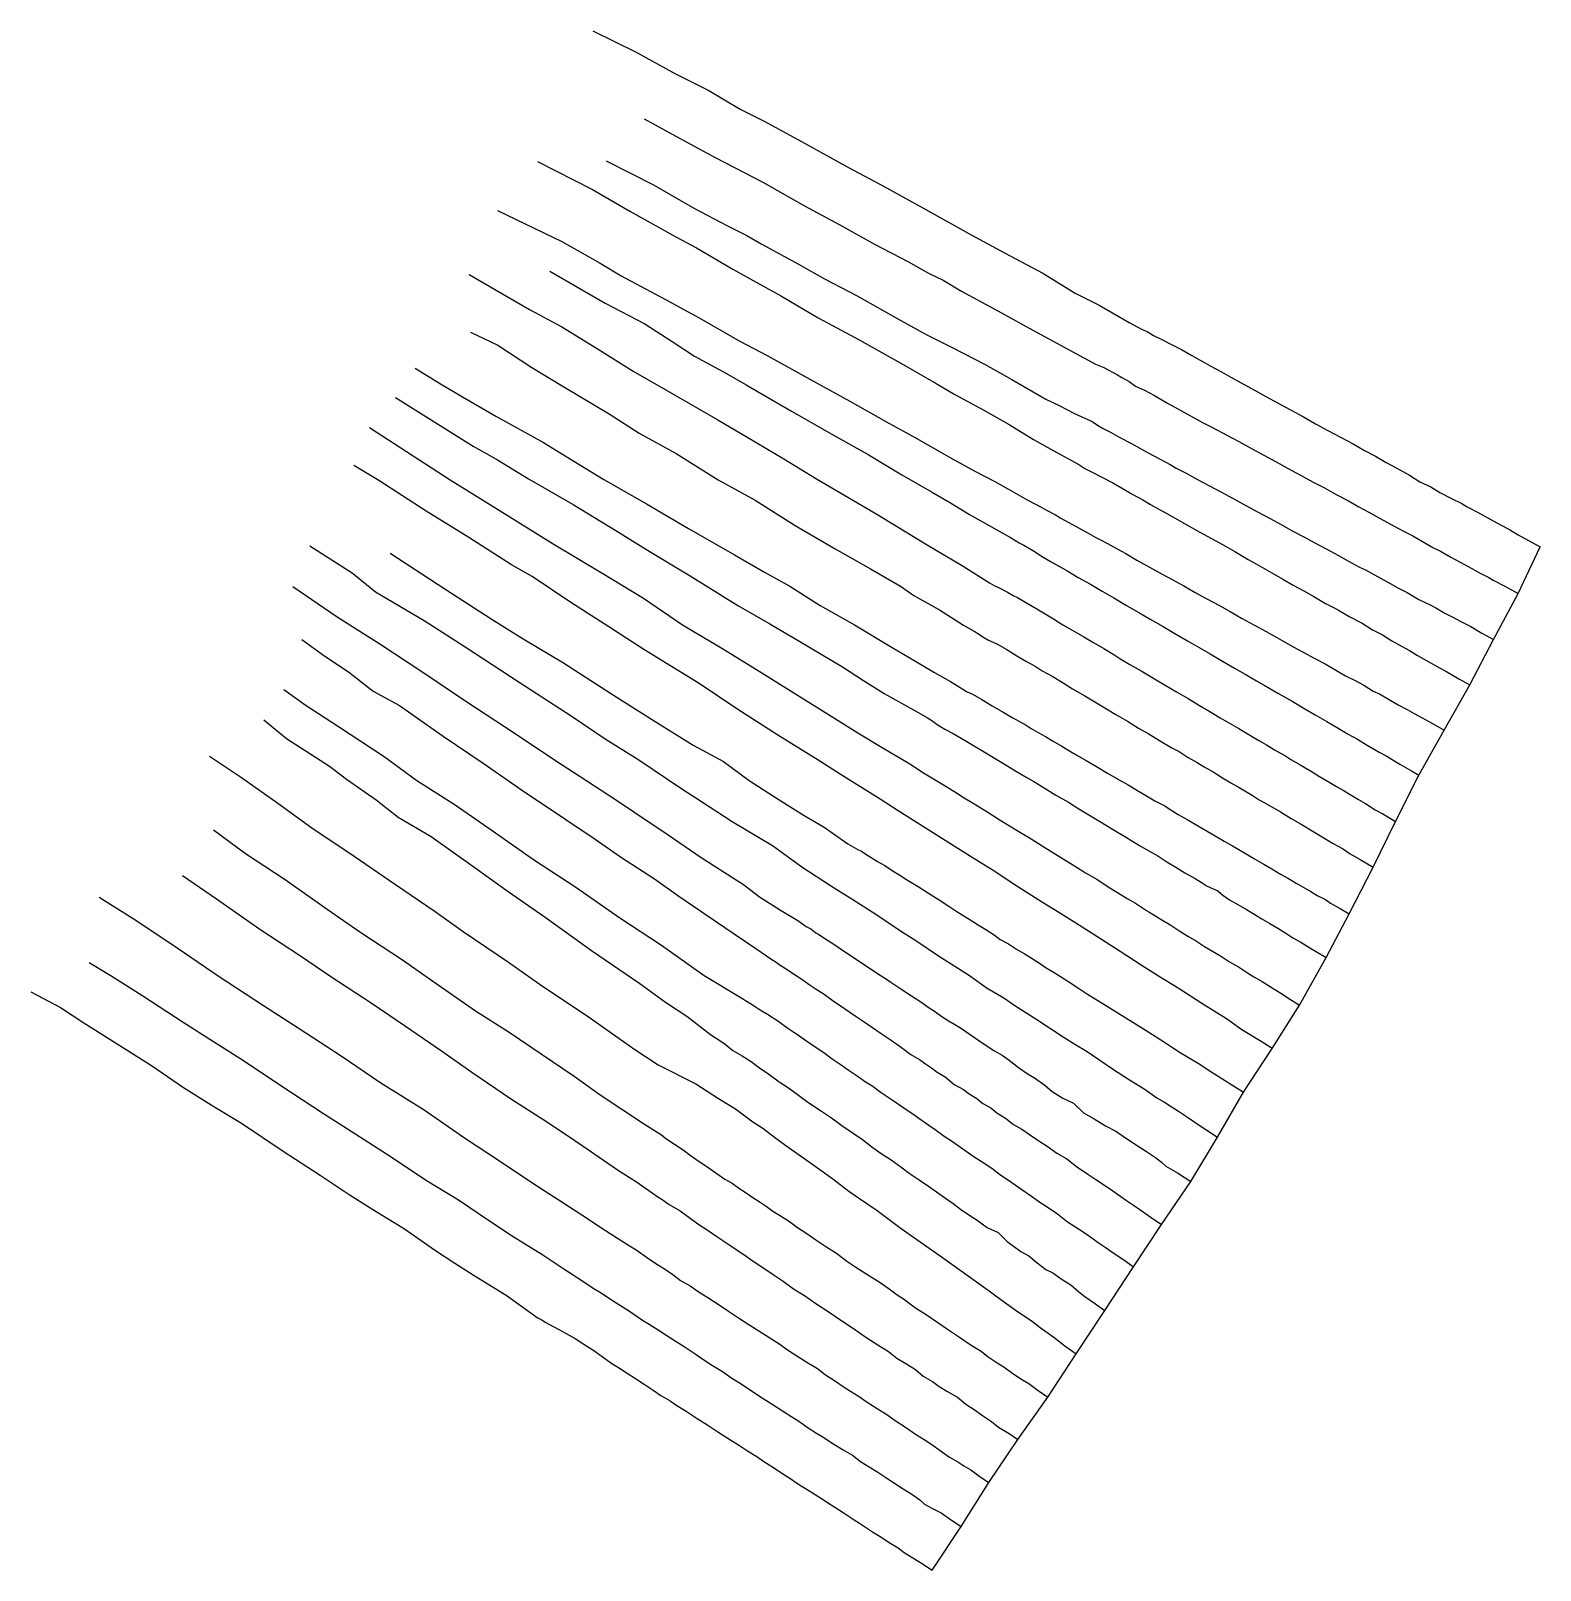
# Model space of a CAD drawing. Extents: x 1826 to 2118, y 1992 to 2289.
import ezdxf

# ---------------------------------------------------------------- set-up
doc = ezdxf.new("R2010")
doc.units = 0
doc.header["$MEASUREMENT"] = 0
doc.layers.add('NATURAL_SPOT_LEVEL', color=7, linetype='CONTINUOUS')

msp = doc.modelspace()

# ---------------------------------------------------------------- linework, layer by layer
at = {"layer": 'NATURAL_SPOT_LEVEL'}
for points in [[(1934.8, 2288.97, 50.13), (1943.19, 2284.86, 50.64), (1950.75, 2280.65, 50.84), (1957.21, 2277.43, 50.84), (1963.22, 2273.87, 51.53), (1968.03, 2271.5, 51.63), (1975.67, 2267.29, 51.04), (1984.15, 2262.61, 52.24), (1990.21, 2259.37, 53.03), (1998.48, 2254.83, 53.54), (2007.81, 2249.61, 54.44), (2014.23, 2246.12, 54.64), (2021.65, 2242.19, 56.23), (2027.9, 2238.34, 58.44), (2032.5, 2236.04, 60.34), (2038.3, 2232.68, 62.03), (2040.82, 2231.36, 62.9), (2041.79, 2230.96, 63.2), (2043.02, 2230.23, 64.65), (2044.45, 2229.51, 65.43), (2046.18, 2228.61, 65.65), (2048.41, 2227.48, 66.16), (2050.37, 2226.33, 66.52), (2052.58, 2225.09, 67), (2053.91, 2224.36, 68.38), (2055.05, 2223.79, 68.88), (2056.1, 2223.22, 69.92), (2057.92, 2222.19, 70.8), (2059.93, 2221.07, 71.8), (2062.47, 2219.67, 72.6), (2064.69, 2218.45, 72.7), (2067.07, 2217.12, 72.66), (2069.56, 2215.81, 72.78), (2071.94, 2214.48, 72.9), (2074.28, 2213.19, 72.92), (2076.64, 2211.9, 73.05), (2079.09, 2210.56, 73.13), (2081.49, 2209.28, 73.35), (2083.73, 2208.03, 74.35), (2085.8, 2206.91, 75.38), (2087.88, 2205.72, 76.33), (2089.95, 2204.6, 77.36), (2092.37, 2203.26, 78.4), (2094.36, 2201.97, 79.41), (2096.52, 2201.02, 79.62), (2098.23, 2199.9, 79.93), (2100.65, 2198.71, 81.34), (2102.47, 2197.79, 82.35), (2103.49, 2197.18, 83.01), (2105.54, 2196.09, 84.1), (2107.26, 2195.14, 85.17), (2109.24, 2194.05, 86.3), (2110.31, 2193.46, 87.14), (2111.89, 2192.64, 88.25), (2113.34, 2191.75, 89.19), (2115.38, 2190.65, 89.21), (2117.61, 2189.44, 89.25)], [(1944.72, 2271.98, 50.84), (1952.27, 2267.87, 51.04), (1958.44, 2264.51, 51.33), (1967.62, 2259.78, 51.14), (1975.68, 2255.24, 52.13), (1982.49, 2251.57, 53.64), (1989.17, 2247.84, 53.04), (1995.72, 2244.42, 53.64), (1999.59, 2242.23, 54.14), (2002.39, 2240.87, 54.34), (2005.82, 2238.81, 54.84), (2013.69, 2234.58, 56.34), (2018.3, 2231.99, 57.44), (2025.07, 2228.36, 60.44), (2031.79, 2224.65, 62.74), (2033.44, 2224, 63.04), (2036.02, 2222.59, 62.8), (2036.91, 2222.1, 63.5), (2038.31, 2221.32, 64.61), (2039.53, 2220.45, 64.41), (2041.24, 2219.63, 65.64), (2043.17, 2218.64, 66.07), (2045.69, 2217.14, 66.6), (2047.72, 2216.07, 67.33), (2052.46, 2213.41, 70.75), (2054.36, 2212.48, 71.56), (2057.14, 2210.96, 72.64), (2059.44, 2209.73, 72.89), (2061.9, 2208.43, 72.91), (2064.28, 2207.13, 72.84), (2066.69, 2205.82, 72.87), (2068.85, 2204.62, 72.89), (2071.39, 2203.23, 72.93), (2073.81, 2201.9, 73.01), (2075.99, 2200.84, 73.26), (2078.25, 2199.54, 73.93), (2080.59, 2198.3, 75.06), (2082.61, 2197.18, 76.16), (2084.53, 2196.09, 77.09), (2086.72, 2194.88, 78.11), (2088.74, 2193.83, 79.34), (2091.26, 2192.44, 79.54), (2093.05, 2191.55, 79.81), (2094.61, 2190.68, 80.42), (2096.92, 2189.33, 81.75), (2098.39, 2188.57, 82.81), (2100.34, 2187.46, 83.76), (2102.16, 2186.46, 84.77), (2104.42, 2185.27, 86.34), (2105.91, 2184.45, 87.53), (2107.73, 2183.49, 88.72), (2108.56, 2182.98, 89.23), (2110.92, 2181.8, 89.24), (2113.34, 2180.45, 89.28)], [(1924.13, 2263.78, 50.64), (1934.74, 2258.39, 51.44), (1941.96, 2254.18, 51.04), (1950.85, 2249.2, 51.84), (1954.83, 2247.11, 51.74), (1961.82, 2242.99, 52.14), (1964.58, 2241.42, 52.73), (1971.2, 2237.81, 53.04), (1978.27, 2233.62, 53.94), (1986.3, 2229.29, 53.74), (1994.69, 2224.62, 55.44), (2001.05, 2220.95, 55.44), (2004.67, 2218.85, 56.94), (2010.23, 2215.82, 58.04), (2015.14, 2213.04, 57.88), (2019.84, 2210.17, 62.24), (2023.74, 2207.96, 62), (2028.56, 2205.3, 63), (2029.39, 2204.79, 63.5), (2029.76, 2204.56, 64.7), (2031.03, 2203.88, 65.39), (2033.01, 2202.9, 65.64), (2035.15, 2201.8, 66.08), (2037.59, 2200.38, 66.51), (2038.91, 2199.58, 66.81), (2040.96, 2198.49, 67.17), (2042.41, 2197.62, 68.99), (2044.04, 2196.69, 71.35), (2045, 2196.16, 72.07), (2047.17, 2194.95, 73.09), (2049.78, 2193.46, 72.83), (2051.95, 2192.25, 72.78), (2054.17, 2191.04, 72.8), (2056.42, 2189.79, 72.87), (2058.72, 2188.51, 72.97), (2061.28, 2186.96, 73.03), (2063.56, 2185.71, 73.09), (2065.85, 2184.39, 73.25), (2067.92, 2183.19, 73.82), (2069.97, 2182.05, 74.77), (2071.99, 2180.92, 75.81), (2073.95, 2179.86, 76.81), (2076.18, 2178.52, 77.83), (2078.13, 2177.51, 78.78), (2078.7, 2177.21, 79.11), (2080.89, 2175.92, 79.21), (2083.26, 2174.7, 79.32), (2085.23, 2173.45, 80.18), (2087.2, 2172.44, 81.38), (2088.97, 2171.33, 82.76), (2090.85, 2170.29, 83.49), (2092.39, 2169.45, 84.37), (2093.93, 2168.46, 85.34), (2096.58, 2166.97, 87.06), (2098.18, 2166.11, 88.23), (2099.42, 2165.46, 89.09), (2101.92, 2163.96, 89.11), (2104.01, 2162.81, 89.1)], [(1937.39, 2263.9, 51.44), (1946.49, 2259.23, 51), (1954.43, 2254.69, 51.84), (1960.81, 2251.34, 52.34), (1964.55, 2249.46, 52.24), (1967.3, 2247.89, 52.46), (1974.07, 2244.19, 53.04), (1979.54, 2241.13, 53.24), (1985.79, 2237.86, 53.74), (1994.26, 2233.09, 54.94), (1999.23, 2230.32, 55.24), (2004.13, 2227.91, 56.44), (2010.53, 2224.6, 57.14), (2015.67, 2221.7, 60.34), (2022.21, 2217.94, 61.74), (2024.82, 2216.72, 61.23), (2027.72, 2215.14, 61.94), (2031.17, 2213.58, 62.9), (2032.16, 2212.92, 63.4), (2033.28, 2212.28, 64.61), (2034.67, 2211.56, 65.36), (2036.51, 2210.5, 65.65), (2038.75, 2209.38, 66.12), (2040.8, 2208.22, 66.54), (2042.77, 2207.12, 66.83), (2044.4, 2206.25, 67.38), (2046.19, 2205.29, 68.89), (2047.36, 2204.64, 70.87), (2049.28, 2203.65, 71.8), (2051.47, 2202.43, 72.59), (2053.8, 2201.17, 72.82), (2055.98, 2200.03, 72.87), (2058.47, 2198.68, 72.9), (2060.82, 2197.42, 72.94), (2063.07, 2196.18, 72.95), (2065.39, 2194.99, 73.01), (2067.64, 2193.77, 73.07), (2069.78, 2192.53, 73.24), (2072.1, 2191.28, 73.69), (2073.98, 2190.27, 74.5), (2076.32, 2189.07, 75.56), (2078.66, 2187.78, 76.67), (2080.62, 2186.69, 77.74), (2082.77, 2185.53, 78.71), (2083.92, 2184.97, 79.06), (2086.23, 2183.7, 79.38), (2088.18, 2182.64, 79.48), (2090.17, 2181.55, 80.51), (2091.92, 2180.62, 81.53), (2094.19, 2179.29, 82.96), (2096.39, 2178.27, 84.1), (2097.48, 2177.66, 84.8), (2099.18, 2176.66, 86.07), (2100.78, 2175.89, 87.03), (2102.27, 2175.03, 88.02), (2104.21, 2174.08, 89.19), (2106.37, 2172.78, 89.18), (2108.58, 2171.59, 89.23)], [(1916.39, 2254.34, 49.94), (1928.86, 2248.31, 50.24), (1936.22, 2244.14, 51.04), (1940.27, 2241.71, 51.44), (1948.84, 2237.13, 51.74), (1955.36, 2233.6, 52.14), (1963.07, 2229.14, 53.44), (1968.42, 2226.35, 52.74), (1976.7, 2221.78, 54.23), (1984.37, 2217.54, 55.13), (1991.37, 2213.62, 55.44), (1997.36, 2210.32, 55.94), (2003.98, 2206.56, 56.94), (2008.62, 2203.99, 57.84), (2012.37, 2202.01, 59.74), (2015.93, 2200.03, 60.94), (2018.6, 2198.52, 61.84), (2021.45, 2197.01, 62.8), (2022.34, 2196.48, 63.2), (2024.2, 2195.53, 64.44), (2024.98, 2195.04, 65.2), (2025.85, 2194.57, 65.65), (2027.94, 2193.44, 66.72), (2030.4, 2192.08, 67.19), (2031.87, 2191.25, 67.52), (2032.9, 2190.7, 68.16), (2034.12, 2190.09, 68.66), (2035.84, 2189.1, 69.61), (2037.67, 2188.12, 71.19), (2039.79, 2186.85, 72.21), (2042.24, 2185.53, 72.64), (2044.67, 2184.15, 72.77), (2046.72, 2183.06, 72.72), (2048.86, 2181.89, 72.66), (2051.04, 2180.64, 72.65), (2053.28, 2179.43, 72.69), (2055.61, 2178.16, 72.76), (2057.77, 2176.97, 72.87), (2059.98, 2175.7, 73.08), (2062.34, 2174.42, 73.28), (2064.76, 2173.09, 73.72), (2067.39, 2171.62, 75.36), (2069.04, 2170.65, 76.13), (2070.75, 2169.72, 77.17), (2072, 2169.08, 77.99), (2073.86, 2168.05, 79), (2076.1, 2166.85, 79.12), (2078.29, 2165.56, 79.25), (2080.05, 2164.58, 79.94), (2081.89, 2163.67, 81.06), (2083.6, 2162.72, 82.27), (2085.38, 2161.62, 82.96), (2086.59, 2161.07, 83.59), (2088.35, 2160.05, 84.81), (2090.23, 2158.98, 85.78), (2091.95, 2158.05, 86.94), (2093.3, 2157.26, 87.95), (2094.81, 2156.45, 89.1), (2096.96, 2155.3, 89.03), (2099.05, 2154.08, 89.08)], [(1910.94, 2241.99, 49.94), (1922.57, 2235.22, 50.04), (1928.82, 2231.84, 51.04), (1935.86, 2227.57, 51.14), (1942.62, 2223.34, 52.11), (1949.66, 2219.24, 52.23), (1958.9, 2213.94, 52.74), (1964.7, 2210.52, 53.14), (1971.64, 2206.43, 54.14), (1977.94, 2202.57, 54.94), (1985.91, 2197.92, 55.44), (1989.62, 2195.71, 55.74), (1993.72, 2193.24, 56.44), (1999, 2190.01, 57.04), (2006.27, 2185.68, 60.73), (2011.37, 2182.46, 62.44), (2012.28, 2181.96, 63), (2013.24, 2181.52, 63.4), (2014.81, 2180.68, 64.52), (2015.94, 2180.03, 65.31), (2016.77, 2179.63, 65.64), (2018.52, 2178.61, 66.39), (2020.47, 2177.48, 66.9), (2022.06, 2176.53, 67.44), (2023.68, 2175.52, 67.99), (2025.52, 2174.42, 69.28), (2027.43, 2173.31, 70.58), (2029.57, 2172.07, 71.5), (2031.32, 2171.03, 72.36), (2033.41, 2169.81, 72.69), (2035.54, 2168.53, 72.62), (2036.68, 2167.76, 72.41), (2038.46, 2166.75, 72.57), (2040.61, 2165.51, 72.57), (2042.86, 2164.18, 72.64), (2045.26, 2162.78, 72.72), (2047.46, 2161.45, 72.81), (2049.69, 2160.15, 72.88), (2051.9, 2158.83, 72.96), (2053.84, 2157.69, 73.13), (2055.87, 2156.47, 73.88), (2057.65, 2155.42, 74.7), (2059.46, 2154.37, 75.46), (2060.75, 2153.6, 76.62), (2062.2, 2152.73, 77.21), (2063.42, 2152.04, 78.02), (2064.83, 2151.23, 78.87), (2066.36, 2150.28, 79.04), (2068.31, 2149.16, 79.01), (2069.51, 2148.44, 79.17), (2071.41, 2147.3, 80), (2073.27, 2146.2, 81.11), (2075.02, 2145.14, 82.15), (2077.03, 2143.98, 83.14), (2078.32, 2143.22, 83.93), (2079.56, 2142.47, 84.71), (2080.97, 2141.68, 85.81), (2082.56, 2140.68, 86.84), (2083.89, 2139.91, 87.82), (2085.76, 2138.72, 89.11), (2087.27, 2137.91, 89.1), (2089.68, 2136.48, 89.25)], [(1926.53, 2242.59, 50.04), (1937.16, 2236.41, 51.54), (1944.82, 2232.47, 51.82), (1950.13, 2229.04, 52.44), (1954.45, 2226.23, 52.61), (1960.61, 2222.84, 53.44), (1964.38, 2220.68, 53.74), (1973.17, 2215.62, 54.23), (1980.91, 2211.14, 55.13), (1987.94, 2207.22, 55.23), (1994.46, 2203.3, 55.94), (2000.14, 2200.02, 56.94), (2003.84, 2197.89, 57.94), (2007.51, 2195.67, 59.64), (2015.37, 2191.22, 62.63), (2017.09, 2190.21, 62.6), (2017.96, 2189.73, 63.3), (2018.75, 2189.31, 63.04), (2020.14, 2188.44, 64.65), (2021.4, 2187.66, 65.65), (2023.23, 2186.55, 66.49), (2025.01, 2185.56, 67.29), (2026.45, 2184.74, 68.02), (2028.47, 2183.55, 68.93), (2030.84, 2182.21, 69.95), (2033.12, 2180.9, 71.07), (2035.31, 2179.61, 71.97), (2037.77, 2178.14, 72.51), (2040.19, 2176.75, 72.72), (2042.38, 2175.5, 72.64), (2044.83, 2174.05, 72.63), (2047.14, 2172.74, 72.61), (2049.58, 2171.3, 72.67), (2051.8, 2170.04, 72.66), (2053.94, 2168.78, 72.74), (2056.32, 2167.41, 72.88), (2058.65, 2166.04, 73), (2060.69, 2164.89, 73.78), (2062.85, 2163.59, 74.95), (2064.34, 2162.78, 75.85), (2066.97, 2161.24, 77.71), (2068.72, 2160.23, 78.59), (2069.77, 2159.69, 79.08), (2072.21, 2158.18, 79.1), (2074.18, 2157.05, 79.28), (2076.41, 2155.74, 80.42), (2078.62, 2154.46, 81.75), (2080.56, 2153.31, 82.75), (2082.34, 2152.33, 83.63), (2084.21, 2151.18, 84.95), (2086.57, 2149.86, 86.21), (2088.01, 2149.04, 87.36), (2089.55, 2148.09, 88.47), (2090.52, 2147.54, 89.15), (2092.76, 2146.26, 89.15), (2094.22, 2145.4, 89.31)], [(1911.21, 2230.87, 50.24), (1916.46, 2228.33, 50.84), (1923.02, 2224, 51.14), (1929.2, 2220.28, 51.84), (1937.99, 2215.07, 52.34), (1943.77, 2211.33, 52.9), (1950.87, 2207.42, 53.24), (1959.02, 2202.38, 54.04), (1966.15, 2198.42, 54.94), (1973.83, 2193.54, 55.44), (1981.57, 2189.06, 55.94), (1988.38, 2185.2, 56.54), (1994.19, 2181.84, 57.84), (1996.74, 2180.05, 59.94), (2001.7, 2177.31, 60.74), (2006.32, 2174.31, 62.46), (2008.38, 2173.19, 63), (2009.22, 2172.66, 63.4), (2010.08, 2172.1, 64.67), (2011.16, 2171.45, 65.38), (2012.75, 2170.73, 65.64), (2014.69, 2169.61, 66.04), (2016.64, 2168.41, 66.47), (2018.5, 2167.31, 66.97), (2020.13, 2166.41, 67.5), (2021.54, 2165.52, 68.47), (2023.45, 2164.49, 69.21), (2025.55, 2163.21, 70.86), (2027.39, 2162.06, 71.92), (2029.74, 2160.69, 72.14), (2031.67, 2159.51, 73.2), (2033.62, 2158.38, 72.67), (2035.75, 2157.09, 72.66), (2037.99, 2155.78, 72.65), (2040.12, 2154.48, 72.74), (2041.99, 2153.43, 72.78), (2044.14, 2152.1, 72.94), (2046.52, 2150.68, 73.33), (2047.03, 2150.39, 73.61), (2047.97, 2149.93, 73.7), (2049.69, 2148.78, 73.75), (2051.44, 2147.83, 73.72), (2052.78, 2146.98, 74.39), (2054.48, 2146.03, 74.89), (2056.34, 2144.86, 76.41), (2057.9, 2143.91, 77.89), (2059.51, 2143, 78.57), (2062.06, 2141.54, 78.85), (2063.36, 2140.65, 78.75), (2064.9, 2139.82, 79), (2067.48, 2138.3, 80.25), (2069.55, 2137.01, 81.37), (2071.5, 2135.94, 82.64), (2073.61, 2134.67, 83.72), (2075.52, 2133.52, 85.03), (2077.55, 2132.3, 86.48), (2079.45, 2131.24, 87.91), (2080.96, 2130.22, 89.1), (2082.85, 2129.13, 89.06), (2085.41, 2127.66, 89.17)], [(1900.55, 2223.91, 49.94), (1905.41, 2220.85, 48.34), (1909.64, 2218.38, 50.44), (1916.07, 2214.67, 51.34), (1925.31, 2209.53, 51.94), (1931.14, 2205.95, 52.24), (1936.94, 2202.41, 52.84), (1945.18, 2197.75, 53.63), (1953.27, 2193, 54.34), (1962.14, 2187.92, 55.24), (1967.95, 2184.56, 55.64), (1972.81, 2181.85, 56.44), (1978.66, 2178.15, 56.33), (1985.27, 2174.37, 57.74), (1992.55, 2170.02, 60.33), (1996.94, 2167.46, 60.93), (2000.74, 2165.2, 61.54), (2003.82, 2163.43, 62.8), (2004.68, 2162.95, 63.4), (2005.66, 2162.32, 64.47), (2006.91, 2161.51, 65.41), (2008.2, 2160.93, 65.64), (2009.87, 2159.96, 66.16), (2011.89, 2158.78, 66.56), (2013.98, 2157.53, 66.99), (2015.88, 2156.47, 67.72), (2017.16, 2155.72, 69.12), (2018.41, 2155.01, 70.09), (2019.38, 2154.41, 71.38), (2020.71, 2153.6, 71.86), (2022.13, 2152.82, 72.72), (2023.64, 2151.94, 72.88), (2025.31, 2150.97, 72.73), (2027.61, 2149.59, 72.7), (2030.03, 2148.19, 72.68), (2031.97, 2147.08, 72.67), (2034.14, 2145.8, 72.67), (2036.26, 2144.56, 72.66), (2038.09, 2143.5, 72.63), (2040.23, 2142.24, 72.65), (2041.97, 2141.22, 72.89), (2043.26, 2140.46, 73.63), (2045.15, 2139.48, 74.43), (2046.02, 2138.88, 74.48), (2047.78, 2137.83, 74.53), (2049.49, 2136.85, 75.59), (2051.79, 2135.51, 76.48), (2054.89, 2133.68, 78.04), (2056.64, 2132.69, 78.62), (2058.24, 2131.78, 78.74), (2060.57, 2130.4, 78.94), (2062.51, 2129.25, 79.96), (2064.29, 2128.22, 81.05), (2065.82, 2127.33, 81.9), (2067.51, 2126.3, 82.9), (2069.02, 2125.44, 83.8), (2070.55, 2124.53, 84.8), (2072, 2123.72, 85.96), (2073.33, 2122.95, 86.94), (2074.6, 2122.16, 87.86), (2076.21, 2121.43, 88.98), (2077.15, 2120.72, 89.05), (2078.99, 2119.7, 88.99), (2080.74, 2118.62, 89.06)], [(1896.74, 2218.21, 49.85), (1911.71, 2208.84, 51.34), (1916.4, 2206.24, 51.84), (1922.42, 2202.58, 52.84), (1931, 2197.63, 52.94), (1939.24, 2192.59, 52.94), (1945.34, 2188.8, 53.74), (1953.58, 2183.84, 54.3), (1962.8, 2178.12, 55.64), (1968.94, 2174.56, 56.34), (1974.75, 2171.2, 56.44), (1982.96, 2166.27, 57.84), (1987.06, 2163.62, 59.34), (1991.03, 2161.13, 60.99), (1997.28, 2157.66, 61.44), (1999.38, 2156.46, 63), (2000.02, 2156.05, 63.7), (2001.42, 2155.02, 64.41), (2002.76, 2154.28, 65.33), (2004.36, 2153.44, 65.64), (2006.64, 2152.08, 66.15), (2008.57, 2150.89, 66.69), (2010.31, 2149.89, 67.04), (2012.42, 2148.61, 67.42), (2014.08, 2147.63, 68.9), (2016.26, 2146.29, 71.23), (2018.41, 2145.02, 72.13), (2019.91, 2144.15, 72.74), (2021.9, 2142.96, 72.87), (2024.18, 2141.55, 72.82), (2026.59, 2140.2, 72.77), (2028.61, 2138.87, 72.74), (2030.83, 2137.56, 72.74), (2032.79, 2136.38, 72.71), (2035.11, 2134.98, 72.74), (2037.8, 2133.34, 72.69), (2040.31, 2131.84, 72.96), (2041.96, 2130.85, 74.04), (2043.81, 2129.83, 75.3), (2045.56, 2128.66, 75.27), (2047.33, 2127.63, 75.44), (2049.05, 2126.55, 76.15), (2051.04, 2125.49, 77.36), (2052.36, 2124.64, 78.19), (2053.36, 2123.98, 78.56), (2055.44, 2123.09, 78.71), (2056.38, 2122.24, 78.86), (2057.69, 2121.36, 79.53), (2059.29, 2120.42, 80.56), (2060.94, 2119.46, 81.8), (2062.55, 2118.49, 82.84), (2063.78, 2117.76, 83.49), (2065.46, 2116.76, 84.45), (2066.97, 2115.85, 85.54), (2068.53, 2114.9, 86.7), (2069.91, 2114.04, 87.76), (2071.4, 2113.17, 89.06), (2073.16, 2112.1, 89.06), (2075.04, 2111.01, 89.06), (2076.32, 2110.22, 89.08)], [(1891.72, 2212.43, 49.84), (1907.26, 2202.39, 50.84), (1916.41, 2196.71, 51.63), (1927.17, 2190.03, 52.33), (1936.72, 2184.26, 52.94), (1944.61, 2179.53, 53.34), (1952.11, 2174.4, 54.03), (1960.05, 2169.7, 55.54), (1966.88, 2165.48, 55.52), (1973.06, 2161.58, 56.03), (1981.63, 2156.25, 58.44), (1985.97, 2153.56, 60.93), (1990.99, 2150.53, 61.84), (1994.26, 2148.59, 62.44), (1995.66, 2147.8, 63.3), (1996.52, 2147.23, 63.7), (1997.54, 2146.55, 64.56), (1998.64, 2145.84, 65.27), (1999.9, 2145.1, 65.65), (2001.52, 2144.11, 66.06), (2003.09, 2143.16, 66.33), (2004.96, 2141.98, 66.8), (2006.49, 2141.04, 67.2), (2007.85, 2140.19, 68.33), (2009.37, 2139.28, 69), (2011.04, 2138.24, 70.98), (2013.22, 2136.83, 71.78), (2015.23, 2135.62, 72.88), (2017.34, 2134.33, 72.86), (2019.37, 2133.08, 72.93), (2021.5, 2131.77, 72.83), (2023.92, 2130.26, 72.76), (2026.07, 2128.92, 72.78), (2028.28, 2127.55, 72.73), (2029.9, 2126.56, 72.68), (2032.08, 2125.36, 72.73), (2034.25, 2123.84, 72.8), (2036.05, 2122.79, 72.98), (2037.91, 2121.6, 73.96), (2039.54, 2120.69, 74.95), (2041.66, 2119.29, 76.19), (2042.11, 2119.01, 76.21), (2043.74, 2118.02, 76.34), (2044.62, 2117.49, 76.54), (2046.37, 2116.45, 76.95), (2047.86, 2115.44, 78.25), (2049.61, 2114.34, 78.54), (2051.32, 2113.35, 78.78), (2052.86, 2112.36, 79.54), (2054.36, 2111.42, 80.59), (2055.95, 2110.52, 81.53), (2057.64, 2109.38, 82.93), (2059.4, 2108.39, 83.99), (2061.13, 2107.27, 85.11), (2062.37, 2106.52, 85.96), (2063.94, 2105.57, 87.07), (2065.17, 2104.82, 88.09), (2066.42, 2104.02, 89.07), (2067.58, 2103.32, 89.04), (2069.43, 2102.13, 89.06), (2071.18, 2101.03, 89.13)], [(2065.87, 2092.68, 89.12), (2063.75, 2094.03, 89.1), (2060.04, 2096.25, 88.02), (2057.05, 2098.37, 85.33), (2052.34, 2101.34, 82.16), (2047.73, 2104.33, 79.16), (2043.93, 2106.62, 77.94), (2040.63, 2108.76, 77.14), (2036.56, 2111.39, 75.56), (2031.16, 2114.86, 73.21), (2025.59, 2118.36, 72.74), (2021.59, 2120.84, 72.79), (2016.79, 2123.84, 72.78), (2012.03, 2127, 72.82), (2008, 2129.53, 71.56), (2003.51, 2132.32, 68.97), (1999.1, 2135.12, 66.4), (1993.72, 2138.53, 65.24), (1990.25, 2140.74, 62.03), (1982.74, 2145.45, 60.93), (1978.59, 2148.11, 58.44), (1970.49, 2153.13, 56.34), (1962.57, 2158.2, 55.44), (1955.34, 2163.06, 54.97), (1944.66, 2169.65, 54.44), (1937.91, 2173.99, 53.34), (1930.39, 2178.83, 52.73), (1923.08, 2183.72, 52.38), (1919.12, 2185.96, 52.44), (1910.9, 2191.24, 52.04), (1902.67, 2196.33, 50.74), (1893.55, 2202.21, 50.24), (1888.69, 2205.11, 49.64)], [(1880.22, 2189.6, 49.74), (1888.4, 2184.39, 50.44), (1892.86, 2180.78, 50.33), (1902.24, 2175.25, 51.43), (1910.17, 2170.16, 52.64), (1920.6, 2163.32, 53.04), (1930.6, 2156.85, 52.24), (1937.36, 2152.27, 53.7), (1943.48, 2148.47, 54.64), (1952.17, 2142.62, 54.14), (1954.52, 2141.18, 55.13), (1961.71, 2136.48, 56.44), (1969.45, 2131.81, 59.44), (1972.73, 2129.47, 60.03), (1975.14, 2127.69, 60.74), (1980.88, 2123.95, 62.7), (1984.96, 2121.38, 66.2), (1989.39, 2118.56, 68.27), (1994.18, 2115.37, 70.52), (1997.32, 2113.36, 71.92), (2001.54, 2110.54, 72.61), (2005.16, 2108.22, 72.63), (2007.51, 2106.74, 72.58), (2010.88, 2104.32, 72.56), (2014.12, 2102.43, 72.69), (2016.21, 2100.98, 72.59), (2020.49, 2098.27, 73.75), (2025.58, 2094.95, 75.32), (2027.83, 2093.51, 76.97), (2030.18, 2092.1, 77.43), (2035.1, 2088.77, 78.48), (2038.34, 2086.61, 79.55), (2041.22, 2084.86, 81.55), (2043.64, 2083.18, 83.59), (2045.11, 2082.34, 84.88), (2046.42, 2081.48, 85.9), (2047.82, 2080.56, 86.85), (2049.56, 2079.45, 88.29), (2052.03, 2077.73, 89.16), (2053.27, 2076.93, 89.17), (2055.37, 2075.55, 89.16)], [(2000.28, 1992.04, 89.37), (2005.91, 2000.44, 89.21), (2011.24, 2008.97, 89.12), (2016.82, 2017.27, 89.25), (2022.58, 2025.42, 89.16), (2028.08, 2033.78, 89.25), (2033.59, 2042.12, 89.23), (2039.12, 2050.57, 89.16), (2044.56, 2058.75, 89.2), (2050.21, 2067.02, 89.18), (2055.37, 2075.55, 89.16), (2060.37, 2084.24, 89.19), (2065.87, 2092.68, 89.12), (2071.18, 2101.03, 89.13), (2076.32, 2110.22, 89.08), (2080.74, 2118.62, 89.06), (2085.41, 2127.66, 89.17), (2089.68, 2136.48, 89.25), (2094.22, 2145.4, 89.31), (2099.05, 2154.08, 89.08), (2104.01, 2162.81, 89.1), (2108.58, 2171.59, 89.23), (2113.34, 2180.45, 89.28), (2117.61, 2189.44, 89.25)], [(1895.73, 2188.23, 50.33), (1906.42, 2181.22, 51.54), (1915.17, 2175.53, 51.84), (1921.4, 2171.68, 52.74), (1929.14, 2167.06, 52.84), (1938.61, 2160.96, 53.54), (1946.13, 2156.2, 54.33), (1954.17, 2151.15, 54.96), (1960.01, 2148.03, 54.15), (1964.98, 2144.39, 55.73), (1970.58, 2140.74, 57.24), (1975.61, 2137.63, 59.94), (1979.48, 2135.39, 61.13), (1983.38, 2132.57, 61.34), (1984.01, 2132.14, 62.9), (1985.82, 2131.14, 62.5), (1986.67, 2130.71, 64.7), (1987.7, 2130.03, 65.21), (1988.35, 2129.66, 65.64), (1989.77, 2128.74, 66.16), (1991.15, 2127.94, 66.85), (1992.57, 2127, 67.42), (1994.04, 2126.08, 68.18), (1995.32, 2125.28, 68.79), (1997.58, 2123.93, 69.81), (1999.59, 2122.61, 70.72), (2001.61, 2121.32, 71.68), (2003.49, 2120.11, 72.14), (2005.27, 2118.96, 72.78), (2007.26, 2117.76, 72.72), (2009.33, 2116.42, 72.74), (2010.65, 2115.64, 72.75), (2012.24, 2114.57, 72.66), (2013.44, 2113.7, 72.65), (2014.99, 2112.85, 72.75), (2016.53, 2111.85, 72.76), (2018.21, 2110.86, 72.77), (2019.58, 2110, 72.78), (2020.99, 2109.11, 72.87), (2022.31, 2108.26, 72.87), (2023.83, 2107.3, 72.91), (2025.03, 2106.56, 73), (2026.65, 2105.53, 73.23), (2028.71, 2104.2, 74.39), (2030.25, 2103.12, 75.05), (2031.73, 2102.27, 75.86), (2033.93, 2100.92, 77.43), (2036.33, 2099.45, 77.75), (2039, 2097.75, 77.98), (2041.09, 2096.46, 78.27), (2043.3, 2095.05, 79.36), (2045.48, 2093.64, 81.12), (2046.66, 2092.89, 82.17), (2048.16, 2091.92, 83.16), (2049.76, 2090.95, 84.27), (2051.59, 2089.84, 85.44), (2052.53, 2089.24, 86.32), (2053.96, 2088.31, 87.27), (2055.31, 2087.48, 88.4), (2056.17, 2086.9, 89.18), (2058.46, 2085.47, 89.18), (2060.37, 2084.24, 89.19)], [(1876.92, 2181.78, 49.24), (1885.51, 2175.91, 50.44), (1893.69, 2170.73, 51.44), (1902, 2165.28, 52.44), (1910.9, 2159.25, 53.03), (1919.44, 2153.7, 52.94), (1927.77, 2148.12, 53.44), (1932.17, 2145.28, 53.74), (1939.36, 2140.54, 54.24), (1946.04, 2136.1, 54.94), (1948.3, 2134.57, 55.23), (1955.72, 2129.52, 56.23), (1963.88, 2124.3, 57.53), (1966.97, 2121.95, 60.44), (1971.02, 2119.34, 60.74), (1974.36, 2117.38, 64), (1975.98, 2116.19, 63.95), (1976.86, 2115.76, 64.49), (1977.83, 2115, 64.96), (1978.37, 2114.7, 65.64), (1979.77, 2113.75, 66.13), (1981.29, 2112.79, 66.93), (1983.17, 2111.5, 67.68), (1985.02, 2110.28, 68.56), (1986.68, 2109.21, 69.32), (1988.3, 2108.13, 70.11), (1989.77, 2107.16, 70.82), (1991.28, 2106.14, 71.51), (1992.33, 2105.45, 71.99), (1994.22, 2104.17, 72.8), (1996.33, 2102.84, 72.79), (1998.28, 2101.55, 72.6), (1999.49, 2100.63, 72.65), (2000.92, 2099.77, 72.52), (2002.13, 2098.86, 72.5), (2003.55, 2097.92, 72.49), (2005.53, 2096.79, 72.49), (2007.63, 2095.37, 72.54), (2009.95, 2093.75, 72.57), (2012.19, 2092.29, 72.52), (2013.82, 2091.38, 72.42), (2015.12, 2090.42, 72.69), (2016.96, 2089.01, 73.64), (2018.79, 2087.69, 74.12), (2020.04, 2087.04, 75.04), (2022.03, 2085.59, 76.9), (2023.43, 2084.38, 77.75), (2025.48, 2083.07, 77.96), (2027.55, 2082.12, 78.14), (2029.5, 2080.24, 79.31), (2031.57, 2079.09, 79.52), (2033.73, 2077.74, 79.68), (2035.72, 2076.71, 81.39), (2037.96, 2075.16, 82.76), (2040.03, 2073.83, 84.71), (2041.66, 2072.79, 85.94), (2043.35, 2071.65, 87.51), (2044.55, 2070.72, 88.63), (2045.38, 2069.98, 89.22), (2047.65, 2068.69, 89.21), (2050.21, 2067.02, 89.18)], [(1878.66, 2171.57, 50.33), (1883.09, 2168.37, 50.81), (1887.67, 2165.32, 51.04), (1892.41, 2161.61, 51.27), (1897.53, 2158.82, 51.54), (1905.92, 2152.94, 53.03), (1913.64, 2147.71, 52.44), (1921.27, 2142.44, 52.53), (1929.57, 2136.85, 53.74), (1935.05, 2133.15, 54.31), (1940.12, 2129.62, 54.74), (1946.74, 2125.39, 56.5), (1951.4, 2122.03, 56.44), (1960.25, 2116.02, 59.93), (1966.26, 2111.94, 61.13), (1969.34, 2109.85, 63.2), (1970.21, 2109.32, 63.4), (1970.99, 2108.73, 63.97), (1972.14, 2108.05, 64.49), (1973.56, 2107.05, 65.63), (1975.16, 2106.02, 66.28), (1976.76, 2104.89, 66.9), (1977.69, 2104.27, 67.39), (1979.42, 2103.12, 68.23), (1981.21, 2101.88, 69.06), (1983.36, 2100.38, 70.21), (1985.41, 2098.99, 71.03), (1986.96, 2097.95, 71.83), (1988.8, 2096.69, 72.07), (1990.43, 2095.55, 72.49), (1992.38, 2094.29, 72.41), (1994.37, 2092.86, 72.47), (1996.16, 2091.5, 72.41), (1997.82, 2090.57, 72.3), (1999.01, 2089.72, 72.31), (2000.19, 2088.95, 72.33), (2001.27, 2088.11, 72.39), (2002.81, 2087.18, 72.44), (2004.51, 2085.72, 72.54), (2006.31, 2084.78, 72.61), (2007.41, 2083.93, 72.64), (2008.9, 2083.02, 72.71), (2010.09, 2082.08, 73.01), (2011.61, 2081.22, 73.37), (2012.74, 2080.28, 74.29), (2014.44, 2079.26, 74.79), (2015.98, 2077.98, 75.24), (2017.62, 2077.11, 76.63), (2019.04, 2076.07, 77.81), (2020.84, 2074.87, 77.95), (2022.49, 2073.82, 78.03), (2024.36, 2072.51, 79.23), (2026.28, 2071.38, 80.4), (2028.12, 2069.93, 80.55), (2030.3, 2068.42, 80.71), (2031.85, 2067.43, 82.18), (2033.34, 2066.43, 83.38), (2035.16, 2065.2, 84.82), (2036.72, 2064.12, 86.15), (2037.81, 2063.34, 87.15), (2039.12, 2062.47, 88.07), (2040.35, 2061.61, 89.16), (2042.56, 2060.05, 89.19), (2044.56, 2058.75, 89.2)], [(1875.21, 2161.89, 50.44), (1879.29, 2158.96, 50.5), (1885.71, 2154.8, 51.44), (1894.56, 2149.02, 52.24), (1900.85, 2144.34, 53.03), (1908.04, 2139.78, 53.43), (1915.4, 2134.75, 52.53), (1923.33, 2129.15, 54.54), (1931.52, 2123.8, 55.24), (1940, 2117.89, 56.44), (1948.05, 2112.57, 56.54), (1956.3, 2106.78, 60.44), (1963.89, 2102.18, 61.73), (1964.26, 2101.93, 63.1), (1965.95, 2100.87, 63.8), (1967.07, 2100.12, 64.41), (1968.53, 2099.32, 65.64), (1970.53, 2097.99, 66.33), (1972.44, 2096.62, 67.21), (1973.58, 2095.85, 67.77), (1974.3, 2095.35, 68.05), (1975.63, 2094.42, 68.7), (1977.51, 2093.12, 69.57), (1979.38, 2091.88, 70.46), (1981, 2090.7, 71.27), (1982.51, 2089.67, 72.13), (1984.29, 2088.44, 72.89), (1985.79, 2087.39, 72.62), (1987.44, 2086.24, 72.5), (1988.83, 2085.39, 72.52), (1990.23, 2084.32, 72.52), (1992.59, 2082.76, 72.5), (1994.8, 2081.2, 72.44), (1997.03, 2079.75, 72.54), (1997.73, 2079.2, 72.5), (1999.62, 2077.91, 72.57), (2000.84, 2077.02, 72.58), (2002.59, 2075.79, 72.63), (2004.21, 2074.74, 72.67), (2006.22, 2073.32, 73.03), (2006.83, 2072.84, 73.17), (2008.41, 2071.8, 74.41), (2009.91, 2070.78, 75.25), (2011.77, 2069.56, 76.22), (2013.26, 2068.44, 77.31), (2015.66, 2066.85, 78.2), (2017.56, 2065.45, 78.21), (2019.46, 2064.17, 79.32), (2021.09, 2063.04, 80.27), (2022.28, 2062.27, 81.19), (2024.46, 2060.75, 81.35), (2026.42, 2059.22, 81.56), (2028.55, 2057.89, 83.57), (2030.18, 2056.8, 85), (2032.31, 2055.27, 86.46), (2033.85, 2054.24, 87.81), (2035.23, 2053.24, 89.19), (2037.28, 2051.88, 89.05), (2039.12, 2050.57, 89.16)], [(1871.34, 2156.09, 50.44), (1875.69, 2152.49, 50.53), (1884.02, 2147.12, 50.84), (1887.25, 2144.61, 51.03), (1892.98, 2140.61, 53.03), (1897.27, 2137.32, 53.02), (1903.61, 2133.58, 53.04), (1911.67, 2127.83, 52.54), (1918.45, 2122.94, 52.63), (1925.64, 2117.97, 54.34), (1934.54, 2111.59, 55.13), (1943.89, 2105.18, 56.54), (1948.85, 2101.6, 58.54), (1952.96, 2098.91, 60.63), (1957.52, 2095.36, 61.44), (1959.5, 2094.07, 63.2), (1960.33, 2093.53, 63.5), (1961.85, 2092.26, 64.65), (1963.63, 2091.27, 65.64), (1965.35, 2090.19, 66.26), (1966.97, 2088.95, 67.11), (1968.79, 2087.71, 68.12), (1970.79, 2086.23, 68.96), (1972.37, 2085.2, 69.67), (1974.21, 2083.87, 70.59), (1976.05, 2082.54, 71.47), (1977.67, 2081.43, 72.29), (1978.95, 2080.58, 72.36), (1980.86, 2079.3, 72.53), (1982.88, 2077.8, 72.61), (1985.06, 2076.32, 72.6), (1986.82, 2075.12, 72.49), (1988.62, 2073.72, 72.44), (1990.44, 2072.41, 72.52), (1992.39, 2071.18, 72.59), (1994.47, 2069.66, 72.61), (1995.88, 2068.65, 72.66), (1997.77, 2067.32, 72.78), (1999.6, 2066.11, 72.97), (2002.24, 2064.22, 73.77), (2004.33, 2062.8, 74.79), (2005.74, 2061.71, 75), (2007.37, 2060.57, 76.6), (2009, 2059.55, 77.87), (2010.89, 2058.13, 77.99), (2013.01, 2057.2, 78.34), (2014.76, 2055.44, 79.19), (2016.16, 2054.42, 80.09), (2017.4, 2053.53, 80.88), (2018.96, 2052.66, 82.24), (2020.53, 2051.3, 82.46), (2022.2, 2050.07, 82.65), (2023.6, 2049.4, 83.85), (2025.36, 2048.13, 84.95), (2027.03, 2047.09, 86.56), (2028.58, 2045.73, 87.86), (2029.75, 2044.83, 89.19), (2031.63, 2043.55, 89.17), (2033.59, 2042.12, 89.23)], [(1860.87, 2149.07, 49.94), (1867.05, 2144.93, 50.53), (1874.04, 2140, 50.84), (1880.57, 2135.21, 51.03), (1888.78, 2129.8, 51.54), (1896.73, 2124.29, 53.04), (1904.41, 2119.1, 52.54), (1909.81, 2115.23, 52.43), (1918.51, 2109.32, 53.94), (1925.12, 2104.71, 54.74), (1933.69, 2098.99, 56.14), (1939.64, 2094.78, 57.44), (1942.9, 2092.45, 59.94), (1947.44, 2089.5, 60.94), (1954.68, 2085.83, 62.8), (1959.08, 2083.01, 65.86), (1962.33, 2081.02, 66.99), (1965.69, 2078.54, 67.95), (1967.6, 2077.32, 69.24), (1969.89, 2075.57, 70.63), (1972.07, 2073.95, 71.62), (1977.69, 2069.99, 72.61), (1981.11, 2067.5, 72.47), (1984.18, 2065.18, 72.57), (1986.1, 2063.87, 72.76), (1989.66, 2061.45, 72.8), (1994.3, 2057.95, 73.08), (2000.35, 2053.72, 75.43), (2001.83, 2052.7, 76.52), (2005.46, 2050.13, 78.16), (2011.53, 2045.74, 80.16), (2012.82, 2044.74, 81.44), (2016.33, 2042.25, 83.29), (2019.65, 2040.02, 85.11), (2021.37, 2038.63, 86.1), (2022.65, 2037.75, 87.21), (2023.79, 2036.98, 88.44), (2025.91, 2035.34, 89.2), (2028.08, 2033.78, 89.25)], [(1861.64, 2134.85, 50.5), (1867.79, 2130.31, 50.94), (1875.23, 2125.37, 50.63), (1883.53, 2119.55, 50.33), (1889.87, 2115.16, 51.73), (1898.11, 2109.74, 52.11), (1903.46, 2106, 52.44), (1912.18, 2099.96, 53.44), (1918.68, 2095.85, 53.6), (1924.84, 2091.67, 54.74), (1931.23, 2087.33, 56.96), (1936.43, 2083.59, 59.44), (1944.75, 2078.09, 61.14), (1948.08, 2075.99, 62.9), (1948.89, 2075.31, 63.6), (1952.25, 2073.11, 65.6), (1953.61, 2072.09, 65.78), (1955.13, 2070.99, 66.26), (1956.81, 2069.92, 66.69), (1958.54, 2068.68, 67.26), (1960.29, 2067.48, 67.79), (1961.68, 2066.67, 68.95), (1963.16, 2065.62, 69.36), (1964.02, 2065.1, 70.61), (1965.49, 2064.08, 71.33), (1967.07, 2063.03, 72.11), (1968.28, 2062.24, 72.63), (1969.57, 2061.3, 72.66), (1970.83, 2060.55, 72.83), (1972.73, 2059.33, 72.73), (1974.3, 2058.16, 72.67), (1976.12, 2056.97, 72.57), (1977.83, 2055.75, 72.57), (1979.8, 2054.49, 72.41), (1981.85, 2053.16, 72.72), (1983.84, 2051.67, 72.66), (1985.53, 2050.51, 72.81), (1987.66, 2049.17, 73.1), (1990.24, 2047.51, 73.54), (1991.96, 2046.3, 74.12), (1993.51, 2045.17, 75.26), (1994.94, 2044.23, 76.24), (1995.86, 2043.54, 76.89), (1997.26, 2042.54, 77.94), (1999.15, 2041.38, 78.38), (2001.35, 2039.82, 78.58), (2003.22, 2038.55, 79.47), (2005.34, 2037.1, 80.19), (2007.83, 2035.45, 81.89), (2009.72, 2034.26, 83.77), (2011.12, 2033.18, 83.9), (2012.85, 2032.01, 84.2), (2014.1, 2031.24, 84.95), (2015.86, 2030.01, 86.25), (2017.69, 2028.75, 87.59), (2018.91, 2028.07, 89.14), (2020.77, 2026.71, 89.14), (2022.58, 2025.42, 89.16)], [(1855.64, 2126.04, 48.93), (1862.22, 2121.53, 49.73), (1870.58, 2115.67, 50.63), (1878.43, 2110.52, 50.34), (1884.04, 2106.68, 51.24), (1892.05, 2101.45, 52.14), (1898.64, 2096.95, 52.84), (1905.62, 2092.2, 53.84), (1911.49, 2088.11, 53.6), (1919.12, 2082.89, 55.34), (1925.35, 2078.94, 56.96), (1929.93, 2075.86, 59.74), (1934.15, 2072.99, 60.84), (1939.58, 2069.28, 61.94), (1943.24, 2066.93, 63.4), (1947.33, 2064.07, 65.6), (1948.17, 2063.55, 65.98), (1949.57, 2062.59, 66.28), (1951.66, 2061.34, 66.79), (1953.59, 2059.95, 67.28), (1955.06, 2058.88, 67.68), (1957.06, 2057.58, 67.22), (1958.72, 2056.39, 70.95), (1960.27, 2055.35, 71.56), (1961.43, 2054.6, 71.94), (1962.47, 2053.93, 72.21), (1963.95, 2052.92, 72.81), (1965.56, 2051.75, 72.73), (1967.59, 2050.42, 72.73), (1969.63, 2049.1, 72.68), (1971.53, 2047.76, 72.66), (1973.56, 2046.29, 72.65), (1975.63, 2045.02, 72.77), (1977.82, 2043.46, 72.79), (1980.2, 2041.93, 72.8), (1982.66, 2040.28, 72.98), (1985.09, 2038.66, 73.96), (1987.3, 2037.09, 75.13), (1989.47, 2035.73, 76.62), (1991.88, 2034.22, 78.16), (1993.44, 2032.96, 78.35), (1995.19, 2031.91, 78.65), (1997.07, 2030.73, 79.02), (1998.57, 2029.49, 80.21), (2000.32, 2028.44, 80.74), (2001.64, 2027.47, 81.65), (2003.11, 2026.57, 82.83), (2005.15, 2025.44, 84.47), (2006.76, 2024.04, 84.67), (2008.37, 2023.03, 84.88), (2009.97, 2021.89, 86.54), (2011.73, 2020.75, 87.96), (2013.11, 2019.63, 89.14), (2015.17, 2018.41, 89.14), (2016.82, 2017.27, 89.25)], [(1839.56, 2121.86, 48.74), (1846.64, 2117.41, 48.94), (1854.62, 2112.1, 49.74), (1862.73, 2106.56, 49.94), (1871.27, 2100.97, 50.34), (1877.95, 2096.66, 51.24), (1886.22, 2091.26, 52.14), (1893.9, 2086.05, 52.93), (1902.25, 2080.84, 53.63), (1910.05, 2075.45, 55.34), (1916.79, 2071.03, 56.14), (1922.47, 2067.22, 57.44), (1925.42, 2065.26, 59.54), (1929, 2062.95, 60.94), (1932.66, 2060.57, 62.33), (1937.23, 2057.57, 63.2), (1938.16, 2057.01, 63.6), (1941.47, 2054.87, 65.6), (1943.35, 2053.69, 65.95), (1945.39, 2052.27, 66.41), (1947.18, 2051.06, 66.96), (1948.63, 2050.16, 67.53), (1950.25, 2049.1, 68.88), (1951.75, 2047.95, 69.24), (1953.6, 2046.88, 71.26), (1955.3, 2045.66, 72.36), (1957.01, 2044.63, 72.46), (1958.97, 2043.35, 72.81), (1960.97, 2042.01, 72.72), (1963.11, 2040.61, 72.73), (1965.11, 2039.3, 72.7), (1966.83, 2038.23, 72.65), (1968.94, 2036.83, 72.68), (1970.89, 2035.61, 72.78), (1972.36, 2034.57, 72.88), (1974.18, 2033.4, 72.91), (1976.12, 2032.16, 73.19), (1978.14, 2030.95, 73.9), (1979.73, 2029.75, 74.7), (1981.62, 2028.53, 74.8), (1983.14, 2027.48, 76.23), (1984.53, 2026.57, 77.53), (1986.18, 2025.56, 78.06), (1987.55, 2024.58, 78.15), (1989.67, 2023.23, 78.37), (1991.51, 2022.08, 78.7), (1993.17, 2020.93, 79.47), (1995.12, 2019.65, 81.42), (1997.1, 2018.31, 82.55), (1998.75, 2017.22, 84.66), (2000.22, 2016.3, 85.37), (2001.86, 2015.15, 85.39), (2003.64, 2013.84, 85.61), (2005.22, 2012.91, 87.19), (2006.4, 2012.18, 87.96), (2007.78, 2011.37, 89.05), (2009.53, 2010.06, 89.04), (2011.24, 2008.97, 89.12)], [(1837.61, 2109.26, 48.94), (1842.01, 2106.62, 47.94), (1847.97, 2102.84, 48.83), (1855.78, 2097.77, 50.04), (1861.59, 2094.04, 49.43), (1867.4, 2090.38, 49.91), (1874.58, 2085.53, 50.73), (1882.84, 2080.15, 51.74), (1888.21, 2076.75, 51.53), (1894.97, 2072.35, 52.84), (1902.85, 2067.17, 53.84), (1908.87, 2063.46, 56.24), (1914.69, 2059.53, 57.84), (1919.43, 2056.38, 60.74), (1925.16, 2052.88, 61.44), (1929.2, 2050.14, 62.44), (1931.03, 2049.04, 63.5), (1931.77, 2048.49, 63.7), (1935.19, 2046.27, 65.61), (1936.45, 2045.51, 66.22), (1938.44, 2044.2, 66.51), (1940.12, 2043.11, 66.75), (1941.87, 2041.98, 67.12), (1943.55, 2040.87, 67.59), (1944.59, 2040.17, 69.33), (1945.7, 2039.51, 71), (1947.58, 2038.28, 71.52), (1949.12, 2037.34, 71.82), (1950.87, 2036.17, 72.93), (1952.42, 2035.2, 72.82), (1954.55, 2033.76, 72.76), (1956.22, 2032.59, 72.74), (1957.89, 2031.55, 72.7), (1959.85, 2030.34, 72.66), (1961.66, 2029.09, 72.62), (1963.42, 2027.96, 72.72), (1965.64, 2026.5, 72.73), (1967.47, 2025.31, 72.83), (1969.41, 2024.09, 72.91), (1971.44, 2022.77, 73.34), (1973.03, 2021.78, 74.25), (1974.54, 2020.77, 75.1), (1976.38, 2019.51, 75.42), (1977.98, 2018.49, 76.13), (1979.4, 2017.62, 77.31), (1981.02, 2016.53, 78.29), (1983.1, 2015.27, 78.34), (1984.9, 2014.2, 78.53), (1986.48, 2013.02, 79.02), (1988.11, 2011.97, 80.06), (1989.6, 2011.05, 80.99), (1991.37, 2009.89, 82.3), (1993.05, 2008.8, 83.73), (1994.71, 2007.73, 85.02), (1996.34, 2006.71, 86.51), (1997.9, 2005.58, 86.45), (1998.84, 2004.79, 86.55), (2000.24, 2004.01, 88.06), (2002.02, 2003.13, 89.09), (2003.99, 2001.71, 89.11), (2005.91, 2000.44, 89.21)], [(1826.36, 2103.63, 46.24), (1832.07, 2100.55, 47.63), (1836.59, 2097.62, 47.94), (1843.05, 2093.55, 48.83), (1849.67, 2089.36, 49.34), (1855.84, 2085.15, 49.44), (1861.65, 2081.5, 49.94), (1867.04, 2078.24, 49.74), (1875.06, 2072.87, 50.84), (1882.19, 2068.23, 51.54), (1887.82, 2064.52, 51.63), (1892.15, 2061.72, 52.14), (1898.44, 2057.87, 54.74), (1904.23, 2053.84, 56.54), (1908.2, 2051.27, 56.84), (1911.92, 2048.89, 59.13), (1918.1, 2045.11, 61.23), (1924.28, 2040.67, 61.04), (1924.78, 2040.43, 63), (1925.63, 2039.87, 63.6), (1929.1, 2038.03, 65.6), (1931.38, 2036.71, 66), (1933.08, 2035.67, 66.26), (1935.03, 2034.4, 66.6), (1936.61, 2033.23, 66.91), (1938.31, 2032.07, 67.08), (1939.95, 2031.02, 69.27), (1941.44, 2030.05, 70.73), (1943.06, 2029, 71.44), (1944.74, 2027.92, 72.12), (1946.48, 2026.77, 72.84), (1947.94, 2025.75, 72.85), (1949.73, 2024.7, 72.93), (1951.05, 2023.83, 72.94), (1952.85, 2022.69, 72.82), (1954.97, 2021.3, 72.87), (1957.02, 2019.99, 72.81), (1959.15, 2018.58, 72.81), (1961.26, 2017.27, 72.98), (1963.11, 2016.07, 72.98), (1964.65, 2015.06, 73.11), (1966.47, 2013.98, 73.8), (1967.98, 2012.9, 74.75), (1969.65, 2011.83, 75.19), (1971.26, 2010.74, 75.38), (1972.84, 2009.76, 75.59), (1974.13, 2008.91, 77.21), (1974.99, 2008.31, 78.33), (1977.01, 2007.07, 78.4), (1979.12, 2005.72, 78.49), (1980.78, 2004.63, 79.18), (1983.11, 2003.17, 80.59), (1985.21, 2001.77, 81.75), (1986.29, 2001.09, 82.79), (1987.62, 2000.19, 84.06), (1988.97, 1999.33, 84.86), (1990.56, 1998.32, 85.96), (1992, 1997.38, 87.52), (1993.75, 1996.35, 87.63), (1994.89, 1995.45, 87.82), (1996.22, 1994.62, 89.09), (1998.06, 1993.55, 89.17), (2000.28, 1992.04, 89.37)]]:
    msp.add_polyline3d(points, dxfattribs=at)

doc.saveas('drawing.dxf')
